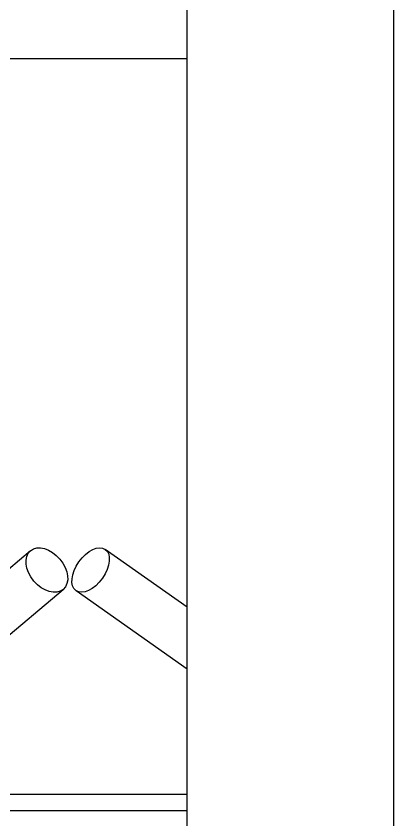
# Model space of a CAD drawing. Header units: millimetres. Extents: x 0 to 89100, y 0 to 63000.
# Drawn here: x 37211.1 to 37330.4, y 54169 to 54423 of the extents above; entities that cross this region are included whole.
import ezdxf

# ---------------------------------------------------------------- set-up
doc = ezdxf.new("R2010")
doc.units = ezdxf.units.MM
doc.header["$LTSCALE"] = 150
doc.layers.add('Visible', color=7, linetype='Continuous', lineweight=25)

msp = doc.modelspace()

# ---------------------------------------------------------------- linework, layer by layer
at = {"layer": 'Visible'}
for p, q in [((37265.05, 53971.02), (37265.05, 55182.02)), ((37330.37, 53971.02), (37330.37, 55182.02)), ((36355.61, 54409.57), (37265.05, 54409.57)), ((37265.05, 54236.26), (37239.25, 54254.52)), ((37155.69, 54203.53), (37215.64, 54254.11)), ((37161.75, 54187.71), (37225.96, 54241.88)), ((37265.05, 54216.66), (37230.01, 54241.46)), ((37265.05, 54177.02), (37149.93, 54177.02)), ((37172.91, 54172.02), (37265.05, 54172.02))]:
    msp.add_line(p, q, dxfattribs=at)
for centre, major_axis, ratio in [((37220.8, 54247.99), (5.16, -6.11), 0.673411), ((37234.63, 54247.99), (-4.62, -6.53), 0.565059)]:
    msp.add_ellipse(centre, major_axis=major_axis, ratio=ratio, dxfattribs=at)

doc.saveas('drawing.dxf')
